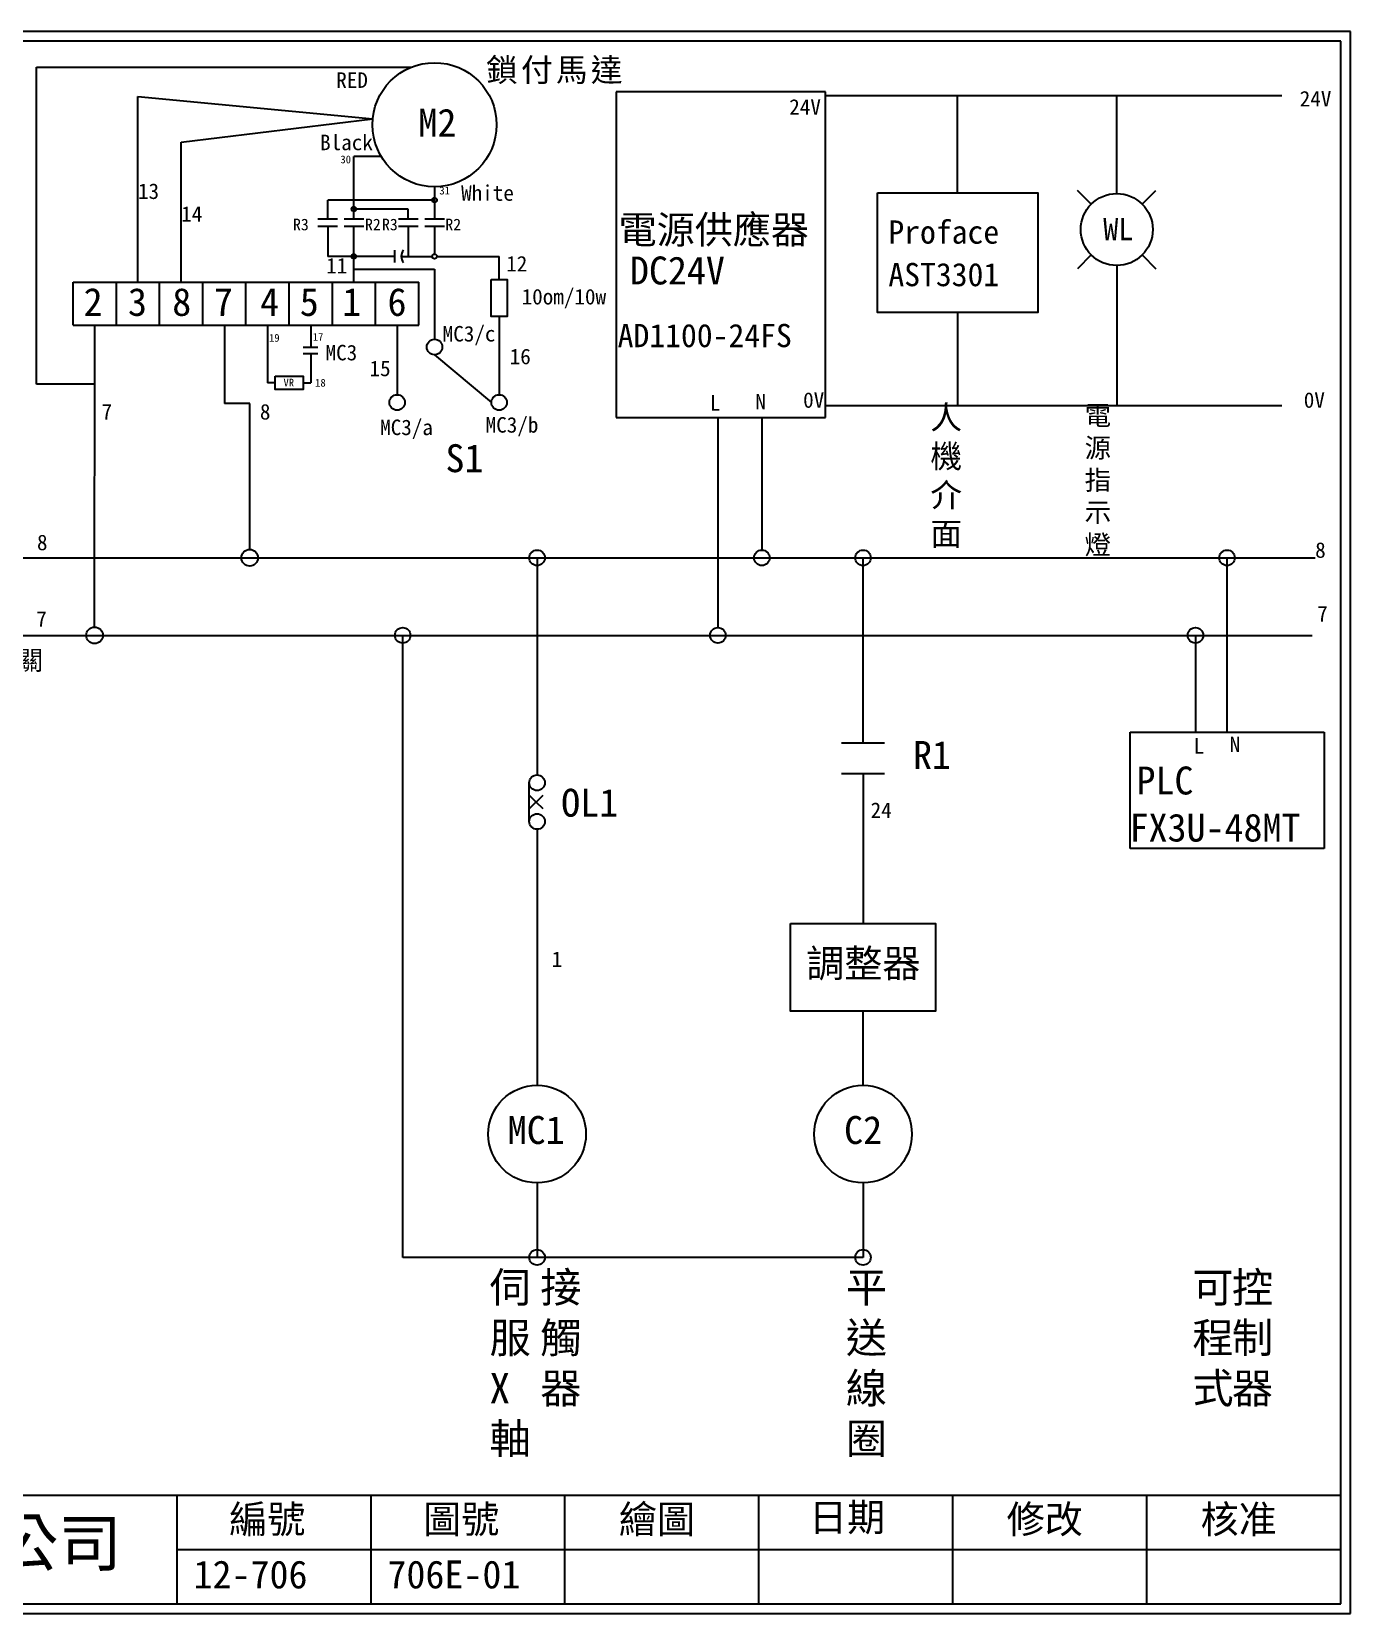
# Model space of a CAD drawing. Extents: x -24 to 263, y 255 to 459.
# Drawn here: x 93.4 to 263.4, y 255.5 to 459.4 of the extents above; entities that cross this region are included whole.
import ezdxf
from ezdxf.enums import TextEntityAlignment as Align

# ---------------------------------------------------------------- set-up
doc = ezdxf.new("R2010")
doc.units = 0
doc.layers.get('0').update_dxf_attribs({"linetype": 'CONTINUOUS'})
doc.layers.add('圖框層', color=7, linetype='CONTINUOUS')
doc.layers.add('標尺寸層', color=3, linetype='CONTINUOUS')
doc.styles.add('CNS', font='romanc.shx', dxfattribs={"bigfont": 'chineset.shx'})
doc.styles.add('STSL', font='KAIU.TTF')
doc.styles.add('標楷體', font='KAIU.TTF')

msp = doc.modelspace()

# ---------------------------------------------------------------- linework, layer by layer
for p, q in [((195.77, 451.68), (168.77, 451.68)), ((168.77, 451.68), (168.77, 409.68)), ((195.77, 409.68), (195.77, 451.68)), ((225.61, 451.15), (195.77, 451.15)), ((254.58, 451.15), (225.61, 451.15)), ((233.3, 442.47), (233.3, 451.15)), ((233.3, 438.57), (233.3, 442.47)), ((230.01, 437.21), (228.25, 438.98)), ((236.58, 437.21), (238.34, 438.98)), ((230.01, 430.65), (228.25, 428.88)), ((236.58, 430.65), (238.34, 428.88)), ((233.3, 429.29), (233.3, 425.34)), ((233.3, 425.34), (233.3, 411.2)), ((225.61, 411.2), (195.77, 411.2)), ((254.58, 411.2), (225.61, 411.2)), ((168.77, 409.68), (191.77, 409.68)), ((181.88, 409.68), (181.88, 382.6)), ((187.55, 409.68), (187.55, 392.6)), ((191.77, 409.68), (195.77, 409.68)), ((92.26, 391.6), (258.88, 391.6)), ((158.57, 391.6), (158.57, 363.59)), ((200.59, 367.75), (200.59, 391.6)), ((247.52, 369.12), (247.52, 391.6)), ((92.26, 381.6), (258.51, 381.6)), ((235.02, 369.12), (260.02, 369.12)), ((235.02, 354.12), (235.02, 369.12)), ((260.02, 369.12), (260.02, 354.12)), ((200.59, 363.78), (200.59, 344.44)), ((158.57, 356.59), (158.57, 323.59)), ((260.02, 354.12), (235.02, 354.12)), ((200.59, 323.59), (200.59, 333.12)), ((158.57, 310.99), (158.57, 301.39)), ((200.59, 310.99), (200.59, 301.39))]:
    msp.add_line(p, q)
msp.add_lwpolyline([(191.26, 344.44), (209.92, 344.44), (209.92, 333.12), (191.26, 333.12)], close=True)
for centre, radius in [((145.35, 447.44), 8), ((233.3, 433.93), 4.64), ((121.52, 391.6), 1.07), ((187.55, 391.6), 1), ((101.52, 381.6), 1.07), ((181.88, 381.6), 1), ((158.57, 317.29), 6.3), ((200.59, 317.29), 6.3)]:
    msp.add_circle(centre, radius)
at = {"layer": '圖框層', "color": 7}
for p, q in [((263.42, 459.45), (-23.58, 459.45)), ((263.42, 255.48), (263.42, 459.45)), ((262.17, 458.2), (-22.33, 458.2)), ((262.17, 256.73), (262.17, 458.2)), ((-22.33, 270.73), (262.17, 270.73)), ((112.17, 256.73), (112.17, 270.73)), ((137.17, 256.73), (137.17, 270.73)), ((162.17, 256.73), (162.17, 270.73)), ((187.17, 256.73), (187.17, 270.73)), ((212.17, 256.73), (212.17, 270.73)), ((237.17, 256.73), (237.17, 270.73)), ((112.17, 263.73), (262.17, 263.73)), ((-23.58, 255.48), (263.42, 255.48)), ((-22.33, 256.73), (262.17, 256.73))]:
    msp.add_line(p, q, dxfattribs=at)
at = {"layer": '標尺寸層', "color": 7}
for p, q in [((94.03, 413.97), (94.03, 454.88)), ((94.03, 454.88), (142.41, 454.88)), ((107.12, 427.14), (107.12, 451.08)), ((107.12, 451.08), (137.39, 448.19)), ((212.79, 438.68), (212.79, 451.15)), ((112.69, 445.21), (137.39, 448.19)), ((112.69, 427.14), (112.69, 445.21)), ((138.45, 443.35), (134.96, 443.35)), ((134.96, 435.33), (134.96, 443.35)), ((145.35, 439.44), (145.35, 435.33)), ((131.58, 435.33), (131.58, 437.72)), ((145.35, 437.72), (131.58, 437.72)), ((141.97, 436.57), (134.96, 436.57)), ((141.97, 435.33), (141.97, 436.57)), ((130.32, 435.33), (132.84, 435.33)), ((133.7, 435.33), (136.23, 435.33)), ((140.71, 435.33), (143.23, 435.33)), ((144.09, 435.33), (146.62, 435.33)), ((130.32, 434.36), (132.84, 434.36)), ((131.58, 434.36), (131.58, 430.47)), ((133.7, 434.36), (136.23, 434.36)), ((134.96, 427.14), (134.96, 434.36)), ((140.71, 434.36), (143.23, 434.36)), ((141.97, 434.36), (141.97, 430.47)), ((144.09, 434.36), (146.62, 434.36)), ((145.35, 434.36), (145.35, 430.77)), ((134.96, 430.47), (131.58, 430.47)), ((140.17, 430.47), (134.96, 430.47)), ((140.17, 431.25), (140.17, 429.69)), ((141.07, 430.47), (145.05, 430.47)), ((145.65, 430.47), (153.68, 430.47)), ((153.68, 427.47), (153.68, 430.47)), ((134.96, 428.81), (145.35, 428.81)), ((145.35, 428.81), (145.35, 419.78)), ((98.77, 421.58), (98.77, 427.14)), ((98.77, 427.14), (104.34, 427.14)), ((104.34, 421.58), (104.34, 427.14)), ((104.34, 421.58), (104.34, 427.14)), ((104.34, 427.14), (109.91, 427.14)), ((109.91, 421.58), (109.91, 427.14)), ((109.91, 421.58), (109.91, 427.14)), ((109.91, 427.14), (115.48, 427.14)), ((115.48, 421.58), (115.48, 427.14)), ((115.48, 421.58), (115.48, 427.14)), ((115.48, 427.14), (121.04, 427.14)), ((121.04, 421.58), (121.04, 427.14)), ((121.04, 421.58), (121.04, 427.14)), ((121.04, 427.14), (126.61, 427.14)), ((126.61, 421.58), (126.61, 427.14)), ((126.61, 421.58), (126.61, 427.14)), ((126.61, 427.14), (132.18, 427.14)), ((132.18, 421.58), (132.18, 427.14)), ((132.18, 421.58), (132.18, 427.14)), ((132.18, 427.14), (137.75, 427.14)), ((137.75, 421.58), (137.75, 427.14)), ((137.75, 421.58), (137.75, 427.14)), ((137.75, 427.14), (143.31, 427.14)), ((143.31, 421.58), (143.31, 427.14)), ((153.68, 422.7), (153.68, 412.63)), ((212.79, 423.24), (212.79, 411.2)), ((98.77, 421.58), (104.34, 421.58)), ((101.52, 382.67), (101.56, 421.58)), ((104.34, 421.58), (109.91, 421.58)), ((109.91, 421.58), (115.48, 421.58)), ((115.48, 421.58), (121.04, 421.58)), ((118.26, 421.58), (118.26, 411.49)), ((121.04, 421.58), (126.61, 421.58)), ((123.83, 421.58), (123.83, 414.17)), ((126.61, 421.58), (132.18, 421.58)), ((129.39, 421.58), (129.39, 418.78)), ((132.18, 421.58), (137.75, 421.58)), ((137.75, 421.58), (143.31, 421.58)), ((140.53, 421.58), (140.53, 412.63)), ((128.41, 418.78), (130.3, 418.78)), ((128.41, 417.95), (130.3, 417.95)), ((129.39, 417.95), (129.39, 414.17)), ((145.35, 417.78), (152.68, 411.63)), ((124.79, 414.17), (123.83, 414.17)), ((128.41, 414.17), (129.39, 414.17)), ((101.56, 413.97), (94.03, 413.97)), ((121.56, 411.49), (118.26, 411.49)), ((121.52, 392.67), (121.56, 411.49)), ((141.25, 301.39), (141.25, 381.6)), ((243.45, 381.63), (243.45, 369.11)), ((197.81, 367.75), (203.37, 367.75)), ((197.81, 363.78), (203.37, 363.78)), ((157.57, 357.59), (157.57, 362.59)), ((157.57, 359.21), (159.34, 360.98)), ((158.46, 360.09), (157.57, 360.98)), ((159.34, 359.21), (158.46, 360.09)), ((200.59, 301.39), (141.25, 301.39))]:
    msp.add_line(p, q, dxfattribs=at)
for points in [[(202.44, 438.68), (223.14, 438.68), (223.14, 423.24), (202.44, 423.24)], [(152.66, 427.47), (154.71, 427.47), (154.71, 422.7), (152.66, 422.7)], [(124.79, 415.04), (128.41, 415.04), (128.41, 413.3), (124.79, 413.3)]]:
    msp.add_lwpolyline(points, close=True, dxfattribs=at)
for centre, radius in [((134.96, 436.57), 0.3), ((145.35, 437.72), 0.3), ((134.96, 430.47), 0.3), ((145.35, 430.47), 0.3), ((145.35, 418.78), 1), ((140.53, 411.63), 1), ((153.68, 411.63), 1), ((158.57, 391.6), 1), ((200.59, 391.6), 1), ((247.52, 391.6), 1), ((141.25, 381.6), 1), ((243.45, 381.6), 1), ((158.57, 362.59), 1), ((158.57, 357.59), 1), ((158.57, 301.39), 1), ((200.59, 301.39), 1)]:
    msp.add_circle(centre, radius, dxfattribs=at)
msp.add_arc((142.26, 430.47), 1.19, 138.7324, 221.2676, dxfattribs=at)

# ---------------------------------------------------------------- texts
at = {"color": 7}
msp.add_text('WL', height=2.856, dxfattribs=at).set_placement((233.5, 433.98), align=Align.MIDDLE_CENTER)
at = {"color": 0, "insert": (160.99, 456.02), "char_height": 3, "width": 24.1454, "attachment_point": 2, "style": '標楷體'}
msp.add_mtext('{\\T1.1;鎖付馬達}', dxfattribs=at)
at = {"layer": '圖框層', "color": 4, "style": 'STSL'}
for s, height, p in [('RED', 2, (132.68, 452.2)), ('24V', 2, (256.89, 449.8)), ('M2', 3.6, (143.27, 445.91)), ('24V', 2, (191.08, 448.74)), ('Black', 2, (130.6, 444.16)), ('30', 1, (133.22, 442.47)), ('13', 2, (107.12, 437.87)), ('31', 1, (145.98, 438.45)), ('White', 2, (148.78, 437.64)), ('14', 2, (112.69, 434.94)), ('R3', 1.5, (127.1, 433.83)), ('R2', 1.5, (136.38, 433.83)), ('R3', 1.5, (138.57, 433.83)), ('R2', 1.5, (146.74, 433.83)), ('電源供應器', 3.6, (169.08, 432.11)), ('Proface', 3, (203.86, 432.11)), ('12', 2, (154.59, 428.52)), ('DC24V', 3.6, (170.54, 426.85)), ('11', 2, (131.38, 428.26)), ('AST3301', 3, (203.86, 426.62)), ('2', 3.6, (100.11, 422.79)), ('3', 3.6, (105.83, 422.79)), ('8', 3.6, (111.54, 422.79)), ('6', 3.6, (139.29, 422.79)), ('10om/10w', 2, (156.58, 424.27)), ('7', 3.6, (116.9, 422.79)), ('4', 3.6, (122.86, 422.79)), ('5', 3.6, (127.98, 422.79)), ('1', 3.6, (133.45, 422.79)), ('19', 1, (124.02, 419.46)), ('17', 1, (129.66, 419.58)), ('MC3/c', 2, (146.4, 419.49)), ('AD1100-24FS', 3, (168.96, 418.76)), ('MC3', 2, (131.3, 417.06)), ('16', 2, (155.04, 416.56)), ('15', 2, (136.97, 415.02)), ('VR', 1, (125.88, 413.69)), ('18', 1, (129.96, 413.67)), ('L', 2, (180.84, 410.59)), ('N', 2, (186.71, 410.74)), ('0V', 2, (192.87, 410.94)), ('0V', 2, (257.41, 410.94)), ('7', 2, (102.43, 409.43)), ('8', 2, (122.84, 409.43)), ('MC3/a', 2, (138.34, 407.42)), ('MC3/b', 2, (151.94, 407.74)), ('S1', 3.6, (146.76, 402.64)), ('8', 2, (94.1, 392.58)), ('8', 2, (258.88, 391.6)), ('7', 2, (94.01, 382.7)), ('7', 2, (259.14, 383.38)), ('R1', 3.6, (207.03, 364.38)), ('L', 2, (243.22, 366.36)), ('N', 2, (247.86, 366.54)), ('PLC', 3.6, (235.84, 361.08)), ('OL1', 3.6, (161.68, 358.21)), ('24', 2, (201.57, 358.05)), ('FX3U-48MT', 3.6, (234.95, 355.01)), ('1', 2, (160.46, 338.83)), ('調整器', 3.6, (193.27, 337.5)), ('MC1', 3.6, (154.78, 316.01)), ('C2', 3.6, (198.15, 316.01)), ('編號', 3.6, (118.88, 265.82)), ('圖號', 3.6, (143.88, 265.82)), ('繪圖', 3.6, (169.11, 265.82)), ('日期', 3.6, (193.63, 266.07)), ('修改', 3.6, (219.11, 265.82)), ('核准', 3.6, (244.11, 265.82)), ('泓陞自動化科技有限公司', 6, (15.02, 261.56)), ('12-706', 3.6, (114.28, 258.7)), ('706E-01', 3.6, (139.28, 258.7))]:
    msp.add_text(s, height=height, dxfattribs=at).set_placement(p)
at = {"layer": '標尺寸層', "color": 7, "attachment_point": 1, "style": 'CNS'}
for s, insert, char_height, width in [('{\\fDFKai-SB|b0|i0|c136|p65;人機介面}', (209.27, 411.2), 3, 4.1392), ('{\\fDFKai-SB|b0|i0|c136|p65;電\\P源指示燈}', (229.16, 411.2), 2.5, 4.1392), ('{\\fDFKai-SB|b0|i0|c136|p65;電源開關}', (81.27, 379.64), 2.5, 14.0847), ('{\\fDFKai-SB|b0|i0|c136|p65;伺服X軸}', (152.44, 299.47), 3.9, 5.4243), ('{\\fDFKai-SB|b0|i0|c136|p65;接觸器}', (158.98, 299.47), 3.9, 5.4243), ('{\\fDFKai-SB|b0|i0|c136|p65;控制器}', (248.15, 299.47), 3.9, 5.4243), ('{\\fDFKai-SB|b0|i0|c136|p65;平送線圈}', (198.37, 299.47), 3.9, 5.4243), ('{\\fDFKai-SB|b0|i0|c136|p65;可程式}', (243.05, 299.47), 3.9, 5.4243)]:
    msp.add_mtext(s, dxfattribs=dict(at, insert=insert, char_height=char_height, width=width))

doc.saveas('drawing.dxf')
